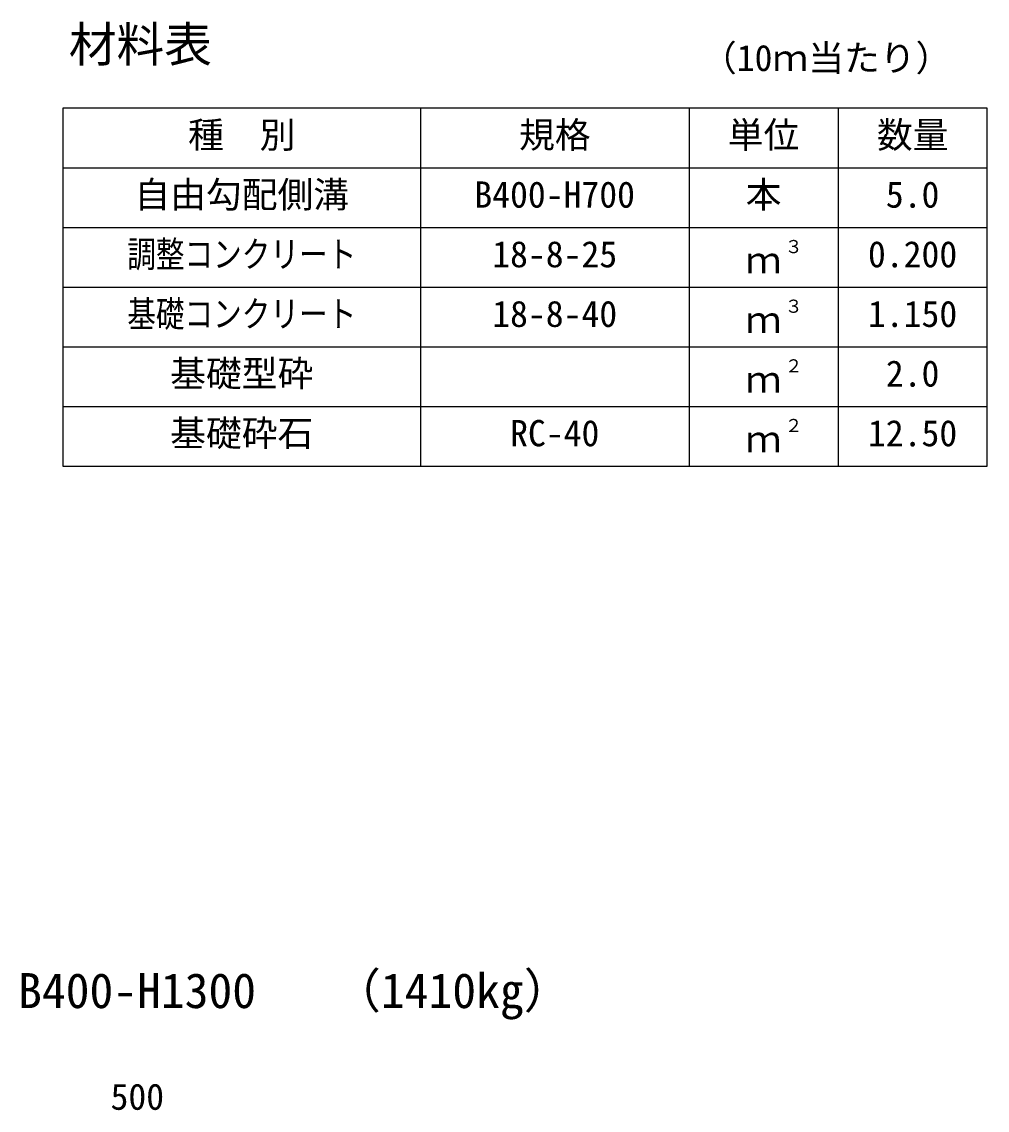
# Model space of a CAD drawing. Units: millimetres, scale not verified. Extents: x -16800 to 16800, y -5940 to 5940.
# Drawn here: x 8756 to 10375, y 75 to 1900 of the extents above; entities that cross this region are included whole.
import ezdxf
from ezdxf.enums import TextEntityAlignment as Align

# ---------------------------------------------------------------- set-up
doc = ezdxf.new("R2010")
doc.units = ezdxf.units.MM
doc.header["$LTSCALE"] = 20
for name, color, linetype, lineweight in [('0-0_DIM', 7, 'Continuous', 25), ('0-3_HYO', 3, 'Continuous', 25), ('0-4_HYO2', 4, 'Continuous', 25), ('0-6_TXT', 7, 'Continuous', 25)]:
    doc.layers.add(name, color=color, linetype=linetype, lineweight=lineweight)
doc.styles.add('ＭＳ ゴシック', font='')
doc.styles.get('ＭＳ ゴシック').set_extended_font_data('MS Gothic')

msp = doc.modelspace()

# ---------------------------------------------------------------- linework, layer by layer
at = {"layer": '0-3_HYO'}
for p, q in [((9425, 1755), (9425, 1155)), ((9875, 1755), (9875, 1155)), ((10125, 1755), (10125, 1155)), ((8825, 1655), (10375, 1655))]:
    msp.add_line(p, q, dxfattribs=at)
msp.add_lwpolyline([(8825, 1155), (10375, 1155), (10375, 1755), (8825, 1755)], close=True, dxfattribs=at)
at = {"layer": '0-4_HYO2'}
for p, q in [((8825, 1555), (10375, 1555)), ((8825, 1455), (10375, 1455)), ((8825, 1355), (10375, 1355)), ((8825, 1255), (10375, 1255))]:
    msp.add_line(p, q, dxfattribs=at)

# ---------------------------------------------------------------- texts
at = {"layer": '0-0_DIM', "style": 'ＭＳ ゴシック'}
msp.add_text('500', height=43.99, dxfattribs=at).set_placement((8905, 62.67), align=Align.BOTTOM_LEFT)
at = {"layer": '0-6_TXT', "style": 'ＭＳ ゴシック'}
for s, height, p in [('材料表', 58.65, (8835, 1815)), ('（10ｍ当たり）', 43.99, (9895, 1804)), ('種\u3000別', 43.99, (9035, 1675)), ('規格', 43.99, (9590, 1675)), ('単位', 43.99, (9940, 1675)), ('数量', 43.99, (10190, 1675)), ('自由勾配側溝', 43.99, (8945, 1575)), ('B400-H700', 43.99, (9515, 1575)), ('本', 43.99, (9970, 1575)), ('5.0', 43.99, (10205, 1575)), ('３', 21.99, (10035.54, 1505.37)), ('18-8-25', 43.99, (9545, 1475)), ('0.200', 43.99, (10175, 1475)), ('ｍ', 43.99, (9970, 1465)), ('18-8-40', 43.99, (9545, 1375)), ('３', 21.99, (10035.54, 1405.37)), ('1.150', 43.99, (10175, 1375)), ('ｍ', 43.99, (9970, 1365)), ('基礎型砕', 43.99, (9005, 1275)), ('２', 21.99, (10035.54, 1305.37)), ('2.0', 43.99, (10205, 1275)), ('ｍ', 43.99, (9970, 1265)), ('基礎砕石', 43.99, (9005, 1175)), ('RC-40', 43.99, (9575, 1175)), ('２', 21.99, (10035.54, 1205.37)), ('12.50', 43.99, (10175, 1175)), ('ｍ', 43.99, (9970, 1165)), ('（1410kg）', 58.65, (9278.37, 228.76)), ('B400-H1300', 58.65, (8750, 228.76))]:
    msp.add_text(s, height=height, dxfattribs=at).set_placement(p, align=Align.BOTTOM_LEFT)
at = {"layer": '0-6_TXT', "style": 'ＭＳ ゴシック', "width": 0.8}
for s, p in [('調整コンクリート', (8933, 1475)), ('基礎コンクリート', (8933, 1375))]:
    msp.add_text(s, height=43.99, dxfattribs=at).set_placement(p, align=Align.BOTTOM_LEFT)

doc.saveas('drawing.dxf')
